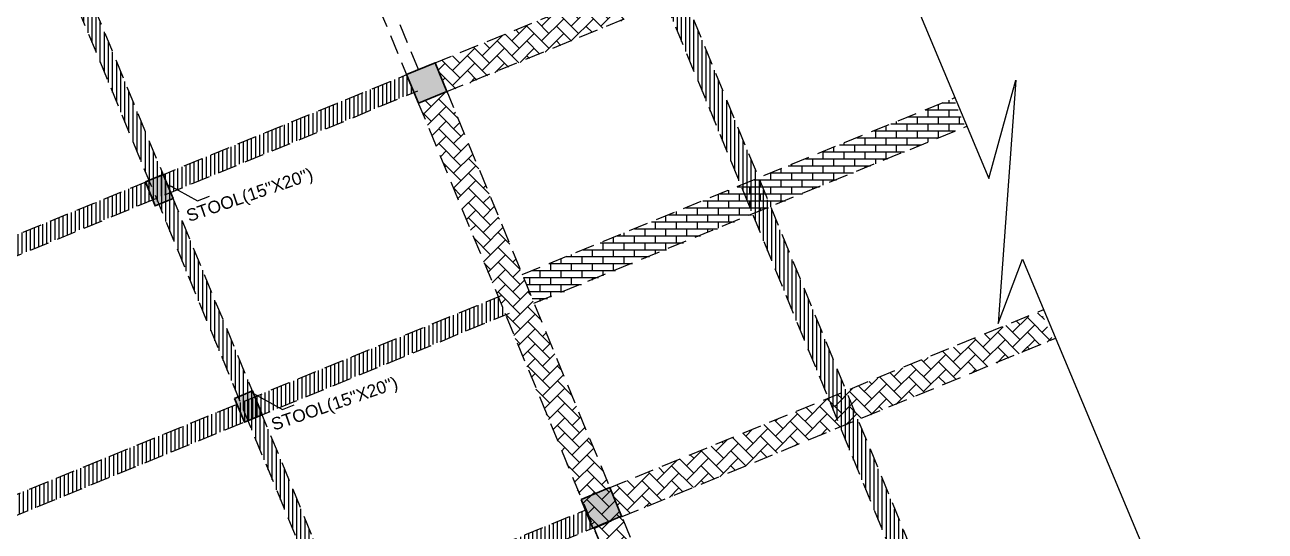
# Model space of a CAD drawing. Header units: inches. Extents: x -13956017 to 293115509, y -946740 to -305538.
# Drawn here: x 1184414 to 1185376, y -919891 to -919498 of the extents above; entities that cross this region are included whole.
import ezdxf

# ---------------------------------------------------------------- set-up
doc = ezdxf.new("R2010")
doc.units = ezdxf.units.IN
doc.header["$LTSCALE"] = 6
doc.header["$PDMODE"] = 2
doc.linetypes.add('CONTINOUS', pattern=[2000000.0, 1000000.0, 1000000.0])
doc.linetypes.add('DASHED2', pattern=[0.375, 0.25, -0.125])
for name, color, linetype in [('A-CUTOUT', 3, 'CONTINOUS'), ('DIM', 7, 'Continuous'), ('door', 5, 'Continuous'), ('FITTING', 24, 'Continuous')]:
    doc.layers.add(name, color=color, linetype=linetype)
for name, color, linetype, lineweight in [('col hatch', 13, 'Continuous', 30), ('column', 240, 'Continuous', 25), ('v.b', 200, 'Continuous', 5), ('W', 250, 'Continuous', 5), ('wall', 7, 'Continuous', 30)]:
    doc.layers.add(name, color=color, linetype=linetype, lineweight=lineweight)
doc.styles.add('ARI', font='arial.ttf')
doc.dimstyles.new('Copy(2) of AA', dxfattribs={"dimtxt": 12, "dimasz": 4, "dimexe": 0.18, "dimexo": 0, "dimgap": 0.09, "dimtad": 0, "dimdec": 0, "dimzin": 0, "dimdsep": 46, "dimlunit": 3, "dimtxsty": 'ARI', "dimblk": 'OBLIQUE', "dimcen": 0.09, "dimclrd": 7, "dimclre": 7, "dimclrt": 7, "dimadec": 0, "dimazin": 0, "dimtfac": 1, "dimtdec": 0, "dimtofl": 0, "dimtmove": 0, "dimatfit": 3, "dimfxl": 1, "dimtolj": 1, "dimtzin": 0, "dimlwd": 5, "dimlwe": 5, "dimarcsym": 0})

# ---------------------------------------------------------------- blocks, each defined once
blk = doc.blocks.new('_Oblique')
at = {"layer": 'DIM', "color": 0, "lineweight": -2}
blk.add_line((-0.5, -0.5), (0.5, 0.5), dxfattribs=at)
blk = doc.blocks.new('*D329')
at = {"layer": 'Defpoints', "color": 0, "ltscale": 6, "transparency": 16777216}
for p in [(1184855.38, -919888.04, -8022.92), (1184443.32, -920058.09, -17289.03), (1184456.68, -920090.45)]:
    blk.add_point(p, dxfattribs=at)
at = {"layer": 'wall', "color": 7, "lineweight": 5, "ltscale": 6, "transparency": 16777216}
for p, q in [((1184855.38, -919888.04), (1184868.8, -919920.57)), ((1184868.74, -919920.4), (1184668.98, -920002.83)), ((1184456.68, -920090.45), (1184630.72, -920018.62)), ((1184443.32, -920058.09), (1184456.74, -920090.61))]:
    blk.add_line(p, q, dxfattribs=at)
at = {"layer": 'wall', "color": 7, "lineweight": 5, "ltscale": 6, "transparency": 16777216, "xscale": 4, "yscale": 4, "zscale": 4}
for p, rotation in [((1184868.74, -919920.4), 22.42476301052546), ((1184456.68, -920090.45), 202.4247630105255)]:
    blk.add_blockref('_Oblique', p, dxfattribs=dict(at, rotation=rotation))
at = {"layer": 'wall', "color": 7, "ltscale": 6, "transparency": 16777216, "insert": (1184649.85, -920010.73), "char_height": 12, "attachment_point": 5, "rotation": 22.42476, "style": 'ARI'}
blk.add_mtext('\\A1;37\'-2"', dxfattribs=at)

msp = doc.modelspace()

# ---------------------------------------------------------------- hatches: boundary and pattern name
at = {"layer": 'A-CUTOUT', "lineweight": 0, "ltscale": 0.3}
h = msp.add_hatch(dxfattribs=at)
h.set_pattern_fill('AR-BRSTD', color=256, scale=0.08)
h.set_pattern_definition([(0, (-18845.4817, -15433.391), (0, 5.419344), []), (90, (-18845.482, -15433.391), (-8.128, 5.419344), [5.419344, -5.419344])])
h.paths.add_polyline_path([(1184816.58, -919685.08), (1185134.16, -919555.24), (1185143.43, -919577.38), (1184809.25, -919714.72), (1184799.85, -919691.87)])
at = {"layer": 'col hatch', "lineweight": 25, "ltscale": 100, "true_color": 0x52271e}
h = msp.add_hatch(color=19, dxfattribs=at)
h.dxf.hatch_style = 1
h.paths.add_polyline_path([(1184507.68, -919620.15), (1184521.55, -919614.45), (1184529.15, -919632.95), (1184515.28, -919638.65)])
h = msp.add_hatch(color=19, dxfattribs=at)
h.dxf.hatch_style = 1
h.paths.add_polyline_path([(1184576.85, -919787.84), (1184590.73, -919782.14), (1184598.33, -919800.64), (1184584.46, -919806.34)])
at = {"layer": 'column', "ltscale": 10}
h = msp.add_hatch(color=256, dxfattribs=at)
h.dxf.hatch_style = 1
h.paths.add_polyline_path([(1184710.21, -919536.87), (1184732.4, -919527.74), (1184741.53, -919549.94), (1184719.33, -919559.06)])
h = msp.add_hatch(color=256, dxfattribs=at)
h.dxf.hatch_style = 1
h.paths.add_polyline_path([(1184845.53, -919866.14), (1184867.73, -919857.02), (1184876.85, -919879.22), (1184854.65, -919888.34)])
at = {"layer": 'door', "lineweight": 0, "ltscale": 0.3}
h = msp.add_hatch(dxfattribs=at)
h.set_pattern_fill('AR-HBONE', color=256, scale=0.08)
h.set_pattern_definition([(45, (-18706.191, -15772.317), (0, 11.494727835), [24.384, -8.128]), (135, (-18700.443, -15766.5695), (1e-15, 11.494727835), [24.384, -8.128])])
h.paths.add_polyline_path([(1184749.13, -919520.95), (1185066.71, -919391.12), (1185075.98, -919413.25), (1184741.8, -919550.6), (1184732.4, -919527.74)])
h = msp.add_hatch(dxfattribs=at)
h.set_pattern_fill('AR-HBONE', color=256, scale=0.08)
h.set_pattern_definition([(45, (45848.987, -17805.9864), (0, 11.494727835), [24.384, -8.128]), (135, (45854.734, -17800.239), (1e-15, 11.494727835), [24.384, -8.128])])
h.paths.add_polyline_path([(1184719.33, -919559.06), (1184741.53, -919549.94), (1185078.7, -920370.36), (1185056.65, -920379.4)])
h = msp.add_hatch(dxfattribs=at)
h.set_pattern_fill('AR-HBONE', color=256, scale=0.08)
h.set_pattern_definition([(45, (-18570.866, -16101.5935), (0, 11.494727835), [24.384, -8.128]), (135, (-18565.118, -16095.846), (1e-15, 11.494727835), [24.384, -8.128])])
h.paths.add_polyline_path([(1184884.45, -919850.23), (1185202.04, -919720.39), (1185211.31, -919742.53), (1184877.12, -919879.87), (1184867.73, -919857.02)])
at = {"layer": 'FITTING', "lineweight": 0, "ltscale": 0.3}
h = msp.add_hatch(dxfattribs=at)
h.set_pattern_fill('ANSI31', color=256, angle=45)
h.set_pattern_definition([(90, (-18706.1906, -15772.3168), (-3.175, 0), [])])
h.paths.add_polyline_path([(1184199.17, -918832.66), (1184167.24, -918754.78), (1184155.98, -918759.4), (1184291.23, -919087.39), (1184359.86, -919253.81), (1184434.25, -919434.23), (1184483.72, -919554.18), (1184548.54, -919711.37), (1184596.42, -919827.49), (1184627.13, -919901.95), (1184662.27, -919987.16), (1184688.24, -920050.15), (1184739.2, -920173.73), (1184774.87, -920260.22), (1184817.04, -920362.49), (1184853.46, -920450.81), (1184881.62, -920519.09), (1184893.86, -920517.29), (1184866.76, -920451.59), (1184836.39, -920377.93), (1184814.08, -920323.84), (1184787.91, -920260.38), (1184760.74, -920194.48), (1184723.23, -920103.53), (1184694.26, -920033.27), (1184669.16, -919972.39), (1184643.61, -919910.45), (1184612.34, -919834.61), (1184581.23, -919759.17), (1184550.59, -919684.86), (1184531.69, -919639.04), (1184504.17, -919572.3), (1184474.27, -919499.78), (1184448.79, -919438), (1184425.32, -919381.08), (1184395.38, -919308.49), (1184356.22, -919213.51), (1184316.23, -919116.54), (1184283.88, -919038.09), (1184238.55, -918928.17), (1184211.57, -918862.75)])
h = msp.add_hatch(dxfattribs=at)
h.set_pattern_fill('ANSI31', color=256, angle=45)
h.set_pattern_definition([(90, (54620.2653, -17807.4792), (-3.175, 0), [])])
h.paths.add_polyline_path([(1184929.84, -919487.26), (1185194.32, -920130.8), (1185180.44, -920136.5), (1184910.93, -919480.73), (1184924.81, -919475.03)])
h = msp.add_hatch(dxfattribs=at)
h.set_pattern_fill('ANSI31', color=256, angle=45)
h.set_pattern_definition([(90, (-19055.6, -14921.273), (-3.175, 0), [])])
h.paths.add_polyline_path([(1184658.19, -919558.27), (1184710.51, -919536.76), (1184716.21, -919550.64), (1184373.66, -919691.42), (1184307.73, -919718.99), (1184301.54, -919704.86)])
h = msp.add_hatch(dxfattribs=at)
h.set_pattern_fill('ANSI31', color=256, angle=45)
h.set_pattern_definition([(90, (-18984.7465, -15093.6765), (-3.175, 0), [])])
h.paths.add_polyline_path([(1184729.04, -919730.67), (1184781.37, -919709.16), (1184787.07, -919723.04), (1184444.51, -919863.82), (1184382.32, -919889.12), (1184376.24, -919875.25)])
h = msp.add_hatch(dxfattribs=at)
h.set_pattern_fill('ANSI31', color=256, angle=45)
h.set_pattern_definition([(90, (-18916.871, -15258.833), (-3.175, 0), [])])
h.paths.add_polyline_path([(1184796.92, -919895.83), (1184849.24, -919874.32), (1184854.94, -919888.2), (1184512.39, -920028.98), (1184453.9, -920052.39), (1184447.92, -920038.74)])

# ---------------------------------------------------------------- linework, layer by layer
at = {"layer": 'col hatch', "color": 19, "lineweight": 25, "ltscale": 100, "true_color": 0x52271e}
for points, elevation in [([(1184507.68, -919620.15), (1184521.55, -919614.45), (1184529.15, -919632.95), (1184515.28, -919638.65), (1184507.68, -919620.15)], -13027.41), ([(1184576.85, -919787.84), (1184590.73, -919782.14), (1184598.33, -919800.64), (1184584.46, -919806.34), (1184576.85, -919787.84)], -13436.04)]:
    msp.add_lwpolyline(points, dxfattribs=dict(at, elevation=elevation))
at = {"layer": 'column', "ltscale": 10, "elevation": -8022.88}
for points in [[(1184710.21, -919536.87), (1184732.4, -919527.74), (1184741.53, -919549.94), (1184719.33, -919559.06), (1184710.21, -919536.87)], [(1184845.53, -919866.14), (1184867.73, -919857.02), (1184876.85, -919879.22), (1184854.65, -919888.34), (1184845.53, -919866.14)]]:
    msp.add_lwpolyline(points, dxfattribs=at)
at = {"layer": 'v.b', "linetype": 'DASHED2', "ltscale": 10}
for p, q in [((1184154.92, -918756.84, -8010.11), (1184881.64, -920519.13, -13459.78)), ((1184893.86, -920517.29, -13459.78), (1184166.04, -918752.32, -8010.11)), ((1184712.14, -919541.57, -8022.88), (1184597.47, -919262.55, -8022.88)), ((1184719.45, -919533.06, -4053.76), (1184615.84, -919280.95, -4053.76)), ((1184710.21, -919536.87, -8022.88), (1185066.86, -919391.06)), ((1184719.33, -919559.06, -8022.88), (1185075.98, -919413.25)), ((1184901.67, -919458.18, -8022.88), (1185189.42, -920158.35, -8022.88)), ((1184915.54, -919452.48, -8022.88), (1185203.3, -920152.65, -8022.88)), ((1184288.13, -919710.38, -19837.36), (1184713.25, -919535.66, -7434.83)), ((1184732.4, -919527.74, -8022.88), (1185087.82, -920392.56, -8022.88)), ((1184710.21, -919536.87, -8022.88), (1185066.79, -920401.2, -8037.56)), ((1184293.83, -919724.25, -19837.36), (1184718.95, -919549.54, -7434.83)), ((1184799.85, -919691.85, -8022.88), (1185135.36, -919554.65)), ((1184808.98, -919714.06, -7938.24), (1185144.49, -919576.87)), ((1184376.23, -919875.23, -20058.55), (1184784.33, -919707.98, -7843.46)), ((1184845.97, -919865.96, -8028.47), (1185204.2, -919719.08)), ((1184382.25, -919888.96, -20058.55), (1184790.03, -919721.85, -7843.46)), ((1184855.31, -919888.6, -8028.86), (1185213.32, -919741.27)), ((1184447.88, -920038.65, -17289.03), (1184849.42, -919874.27, -8028.85)), ((1184453.9, -920052.39, -17289.03), (1184855.13, -919888.15, -8028.85))]:
    msp.add_line(p, q, dxfattribs=at)
at = {"layer": 'W', "ltscale": 10}
for points in [[(1184917.33, -919077.69), (1184999.3, -919230.11), (1185161.49, -919617.48)], [(1185161.49, -919617.48), (1185182.53, -919541.29), (1185168.89, -919729.76), (1185187.62, -919679.88)], [(1185187.62, -919679.88), (1185380.93, -920141.59)]]:
    msp.add_lwpolyline(points, dxfattribs=at)

# ---------------------------------------------------------------- texts
at = {"layer": 'wall', "lineweight": 25, "style": 'ARI'}
for p in [(1184541.51, -919651.23, -13848.21), (1184607.25, -919813, -11991.32)]:
    msp.add_text('STOOL(15"X20")', height=9.6, rotation=18.92687, dxfattribs=at).set_placement(p)

# ---------------------------------------------------------------- dimensions: what is measured, and where the dimension line sits
at = {"layer": 'wall', "color": 2, "ltscale": 6}
dim = msp.add_linear_dim(base=(1184456.68, -920090.45), p1=(1184855.38, -919888.04, -8022.92), p2=(1184443.32, -920058.09, -17289.03), angle=202.42476, dimstyle='Copy(2) of AA', override={"dimfxl": 0.18, "dimarcsym": 1}, dxfattribs=at)
dim.commit()
dim.dimension.update_dxf_attribs({"geometry": '*D329', "text_midpoint": (1184649.85, -920010.73), "dimtype": 129})

# ---------------------------------------------------------------- leaders
at = {"layer": 'wall', "color": 5, "ltscale": 6}
for points in [[(1184525.74, -919622.3, -12325.6), (1184548.15, -919634.63, -12325.6), (1184557.41, -919631.11, -12325.6)], [(1184591.47, -919784.07, -10468.7), (1184613.89, -919796.4, -10468.7), (1184623.15, -919792.88, -10468.7)]]:
    msp.add_leader(points, dimstyle='Copy(2) of AA', override={"dimgap": 0.09, "dimtad": 0, "dimfxl": 0.18, "dimarcsym": 1}, dxfattribs=at)

doc.saveas('drawing.dxf')
